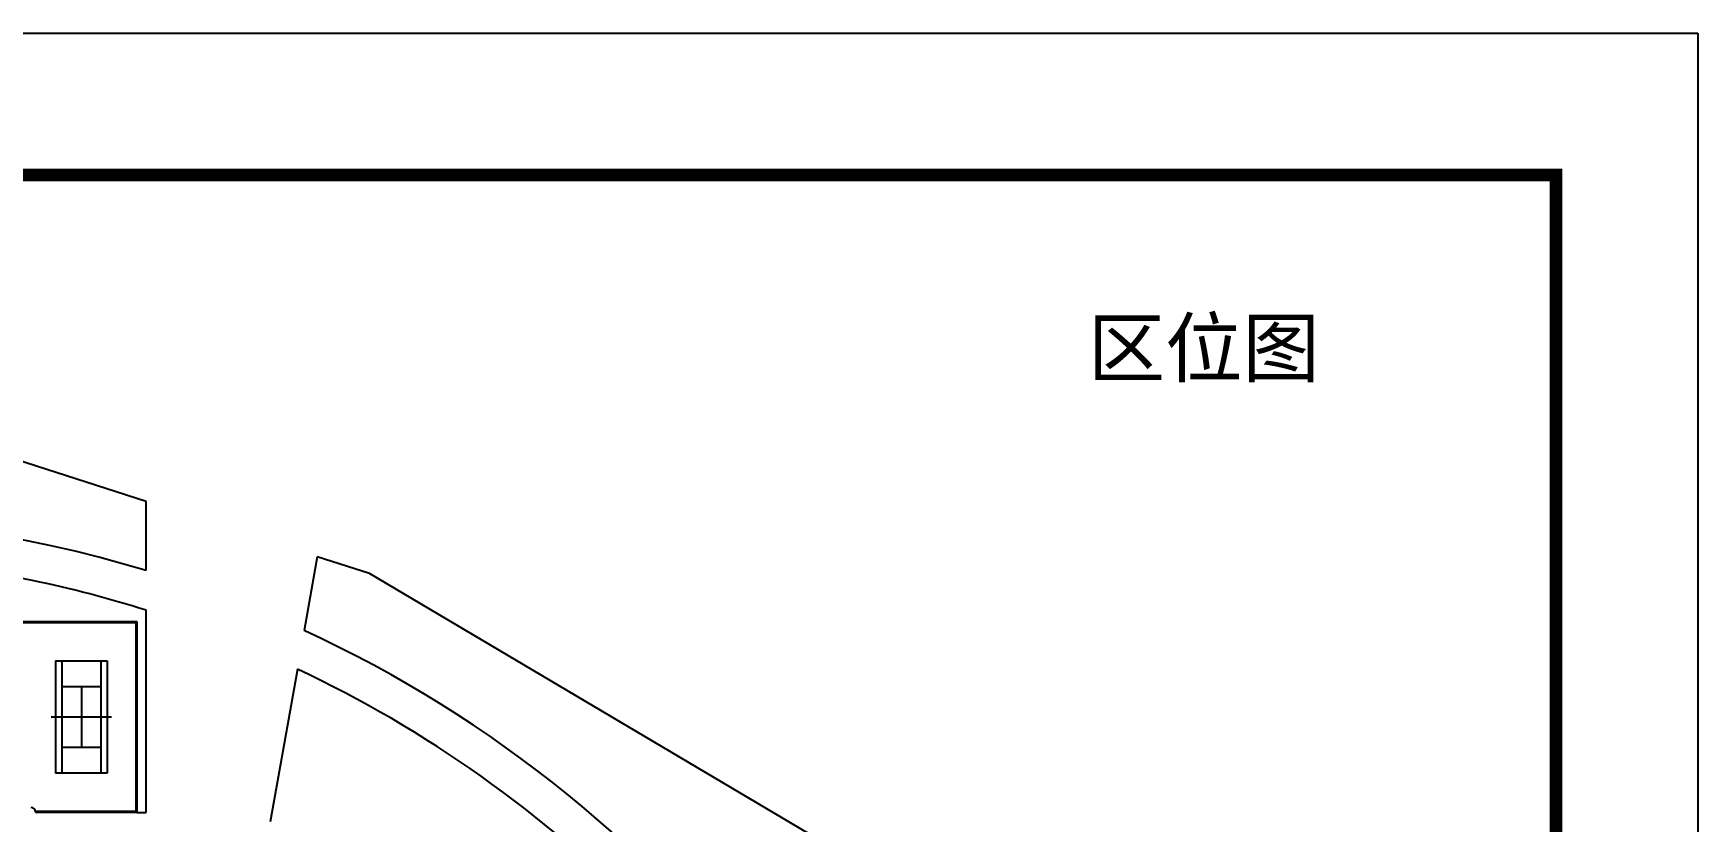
# Model space of a CAD drawing. Extents: x 23317406 to 24383751, y 42324270 to 43451021.
# Drawn here: x 24113968 to 24137461, y 43439897 to 43451021 of the extents above; entities that cross this region are included whole.
import ezdxf

# ---------------------------------------------------------------- set-up
doc = ezdxf.new("R2010")
doc.units = 0
doc.header["$MEASUREMENT"] = 0
for name, color, linetype in [('CT', 9, 'CONTINUOUS'), ('FRAME', 7, 'CONTINUOUS'), ('汉字', 7, 'CONTINUOUS')]:
    doc.layers.add(name, color=color, linetype=linetype)
doc.styles.add('Q1', font='SimSun.ttf', dxfattribs={"width": 0.8, "height": 450})

msp = doc.modelspace()

# ---------------------------------------------------------------- linework, layer by layer
at = {"layer": 'CT', "color": 6, "linetype": 'ByBlock'}
for p, q in [((24115560.50796, 43444415.60295, -1), (24106517.79216, 43447331.45084, -1)), ((24115560.29682, 43443439.46328, -1), (24115560.50796, 43444415.60295, -1)), ((24115560.36798, 43443439.44165, -1), (24115560.36798, 43444034.98626, -1)), ((24117976.51151, 43443636.55614, -1), (24117791.31052, 43442593.79795, -1)), ((24118714.80328, 43443398.49198, -1), (24117976.51151, 43443636.55614, -1)), ((24132670.95632, 43435140.76148, -1), (24118714.80328, 43443398.49198, -1)), ((24115560.36798, 43440029.2981, -1), (24115560.36798, 43442881.2227, -1)), ((24112320.36798, 43442722.63144, -1), (24115427.03465, 43442722.63144, -1)), ((24112333.70132, 43442709.2981, -1), (24115413.70132, 43442709.2981, -1)), ((24115413.70132, 43442709.2981, -1), (24115413.70132, 43440042.63144, -1)), ((24115427.03465, 43442722.63144, -1), (24115427.03465, 43440029.2981, -1)), ((24114281.38465, 43442168.2981, -1), (24114281.38465, 43440583.63144, -1)), ((24114281.38465, 43442168.2981, -1), (24115012.71798, 43442168.2981, -1)), ((24114372.71798, 43442168.2981, -1), (24114372.71798, 43440583.63144, -1)), ((24114921.38465, 43442168.2981, -1), (24114921.38465, 43440583.63144, -1)), ((24115012.71798, 43442168.2981, -1), (24115012.71798, 43440583.63144, -1)), ((24117694.81669, 43442050.49784, -1), (24117312.40453, 43439897.35925, -1)), ((24114372.71798, 43441802.63144, -1), (24114921.38465, 43441802.63144, -1)), ((24114647.05132, 43441802.63144, -1), (24114647.05132, 43440949.2981, -1)), ((24114220.71798, 43441375.96477, -1), (24115073.38465, 43441375.96477, -1)), ((24114372.71798, 43440949.2981, -1), (24114921.38465, 43440949.2981, -1)), ((24115012.71798, 43440583.63144, -1), (24114281.38465, 43440583.63144, -1)), ((24113997.03465, 43440042.63144, -1), (24113997.03465, 43440029.2981, -1)), ((24115413.70132, 43440042.63144, -1), (24113997.03465, 43440042.63144, -1)), ((24115427.03465, 43440029.2981, -1), (24113997.03465, 43440029.2981, -1)), ((24115427.03465, 43440029.2981, -1), (24115560.36798, 43440029.2981, -1))]:
    msp.add_line(p, q, dxfattribs=at)
for centre, radius, start, end in [((24110463.02668, 43426663.42039, -1), 17533.33333, 73.09900382, 109.137452273), ((24110463.02668, 43426663.42039, -1), 17000, 72.551790007, 83.727607246), ((24110463.64217, 43426665.11143, -1), 17533.33333, 36.690018388, 65.296166877), ((24110463.64217, 43426665.11143, -1), 17000, 44.561493024, 64.826344573), ((24113937.03465, 43440035.96477, -1), 60, 0, 90)]:
    msp.add_arc(centre, radius, start, end, dxfattribs=at)
at = {"layer": 'FRAME'}
msp.add_lwpolyline([(23899660.94955, 43282820.72709), (23899660.94955, 43451020.72709), (24137460.94955, 43451020.72709), (24137460.94955, 43282820.72709)], close=True, dxfattribs=at)
at = {"layer": 'FRAME', "const_width": 180}
msp.add_lwpolyline([(23904660.94955, 43284820.72709), (23904660.94955, 43449020.72709), (24135460.94955, 43449020.72709), (24135460.94955, 43284820.72709)], close=True, dxfattribs=at)

# ---------------------------------------------------------------- texts
at = {"layer": '汉字', "color": 0, "style": 'Q1'}
msp.add_text('区位图', height=800, dxfattribs=at).set_placement((24128853.0135, 43446182.3413, -1))

doc.saveas('drawing.dxf')
